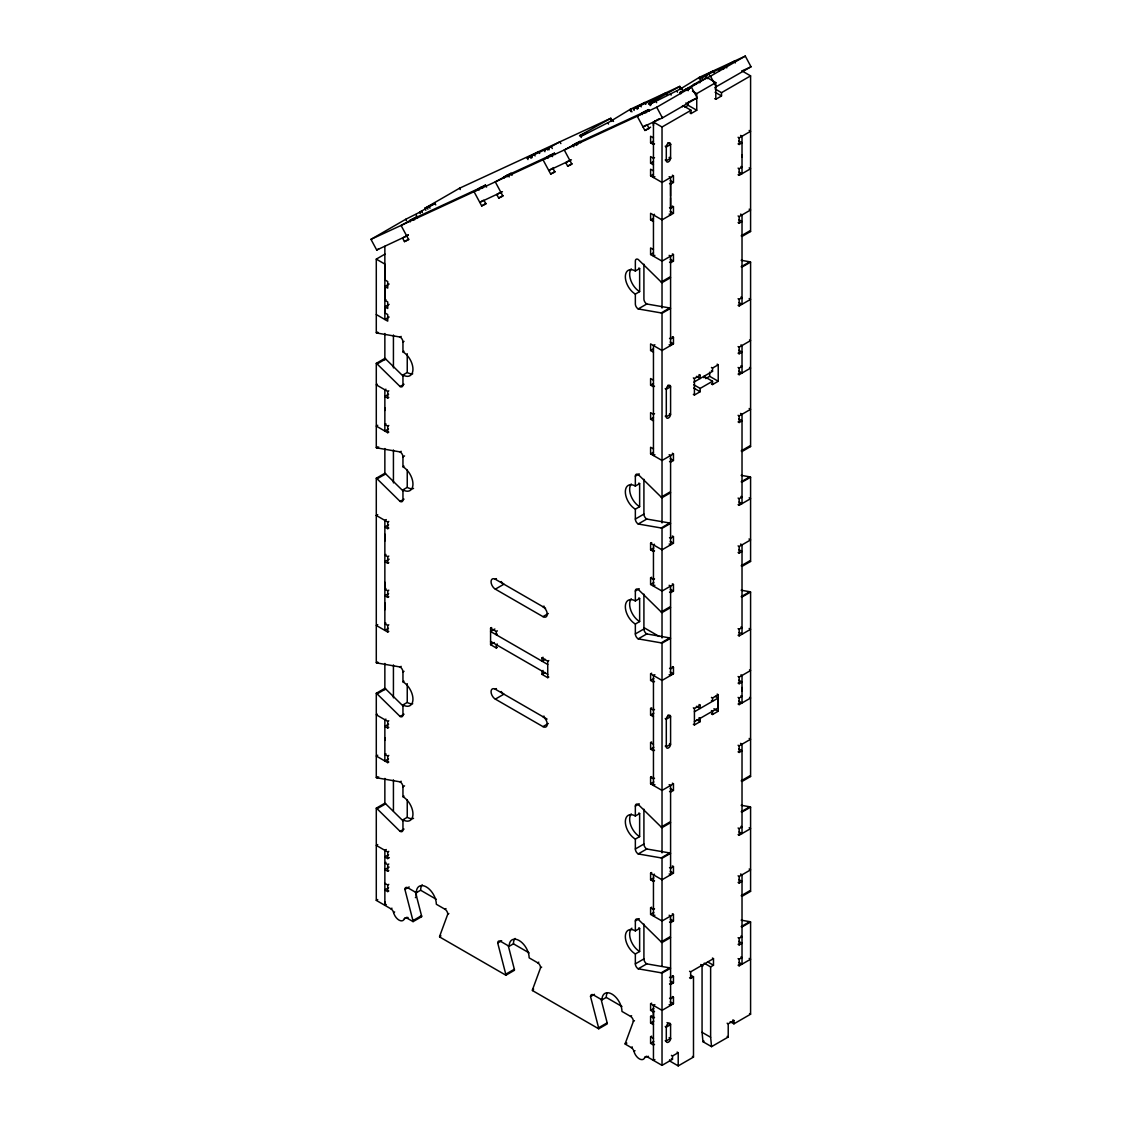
<?xml version="1.0" encoding="UTF-8"?>
<svg xmlns="http://www.w3.org/2000/svg" width="1122" height="1122" viewBox="0 0 1122 1122"><rect width="100%" height="100%" fill="white"/><g stroke="black" fill="none" stroke-linecap="round" stroke-linejoin="round"><path stroke-width="1.5" d="M401.171 336.418L400.091 337.035L377.104 333.066A4.039 2.328 60 0 1 376.291 332.729L376.291 259.126L384.986 254.105M384.86 410.428L384.86 407.847M386.305 904.5L384.86 905.328L384.86 901.892M384.86 740.366L384.86 737.785M384.86 623.509L384.86 630.382L388.436 628.32M384.86 609.765L384.86 602.893M388.787 590.172L387.721 590.789L384.86 589.148L384.86 582.276M384.86 554.773L384.86 623.79L387.721 625.431L388.787 624.814M384.86 541.028L384.86 534.156M384.86 359.461L384.86 333.5M393.429 367.876L393.429 334.987M653.481 1024.681L650.592 1023.012L650.592 1016.406L653.453 1018.061L653.453 1012.016L654.519 1011.385M669.525 207.724L670.591 208.341L670.591 197.724M670.591 196.21L670.591 184.078L673.452 182.437L673.452 175.831L672.373 175.214M742.021 157.304L742.021 154.976M742.021 687.505L742.021 690.942M508.308 945.846L514.339 969.254A4.039 2.328 60 0 1 514.465 970.264L505.896 975.214L439.6 936.94A4.039 2.328 60 0 1 439.726 936.057L447.762 914.164L448.842 913.546M601.126 999.436L607.156 1022.829A4.039 2.328 60 0 1 607.283 1023.853L598.699 1028.79L532.417 990.53A4.039 2.328 60 0 1 532.529 989.646L540.58 967.739L541.66 967.122M648.488 1056.307L647.422 1056.924A4.039 2.328 60 0 0 644.729 1057.569A8.078 4.67 60 0 1 639.344 1058.859A8.078 4.67 60 0 1 633.958 1051.342A4.039 2.328 60 0 0 631.251 1047.583L625.235 1044.105A4.025 2.328 60 0 1 625.347 1043.236L633.397 1021.329L634.463 1020.711M612.247 120.938L610.817 118.273L579.499 135.762L586.568 132.55L581.561 135.832L584.001 134.892L609.779 121.751L630.522 109.157L679.792 86.38L681.222 89.045M656.622 102.663L655.543 100.657L650.536 103.939L680.213 89.073L699.497 77.264L745.288 56.1L751.025 66.773L714.812 87.516M679.792 86.38L648.516 103.869L655.543 100.657M408.226 235.283L376.712 250.024L370.975 239.351L405.715 219.295L421.69 211.245L422.405 212.591M425.841 210.291L424.761 208.299L459.557 188.215L610.817 118.273M420.287 213.559L419.572 212.226L427.187 207.836L435.027 203.545L435.743 204.891M417.454 218.215L416.739 216.883L401.059 225.438L408.703 239.659L404.453 241.623L402.546 238.074L408.268 234.779M416.739 216.883L413.878 218.524L414.593 219.856M527.971 159.562L527.256 158.216L538.686 151.624L539.64 153.405M527.256 158.216L534.367 154.612L535.082 155.944M544.955 151.708L544.24 150.362L547.101 148.721L547.817 150.053M486.555 187.094L485.475 185.102L478.365 188.706L479.094 190.039M544.24 150.362L559.92 141.807L560.874 143.588M485.475 185.102L474.045 191.694L481.689 205.915L485.938 203.952L484.031 200.403M376.712 250.024L378.885 248.761M512.039 175.312L510.959 173.321L495.279 181.876L502.922 196.098L498.687 198.061L496.766 194.513L501.057 192.03M510.959 173.321L508.098 174.962L509.178 176.967M555.166 154.541L554.45 153.209L550.201 155.173L547.354 156.814L548.069 158.146M554.45 153.209L543.02 159.801L550.678 174.022L554.913 172.059L553.006 168.51M634.14 110.461L633.425 109.129L644.855 102.537L645.809 104.318M404.453 241.623L408.745 239.154M633.425 109.129L640.536 105.524L641.251 106.856M580.649 142.76L579.934 141.428L564.254 149.983L571.911 164.205L567.662 166.168L565.74 162.62L570.032 160.137M579.934 141.428L577.073 143.069L577.788 144.401M651.489 103.28L650.409 101.275L653.27 99.634L654.35 101.625M650.409 101.275L666.089 92.719L667.169 94.711M483.358 200.305L479.781 202.367L502.446 191.722M702.428 78.891L701.713 77.558L713.143 70.967L714.223 72.958M701.713 77.558L708.823 73.954L709.539 75.286M649.386 110.98L648.67 109.647L644.435 111.611L641.574 113.252L642.289 114.584M481.689 205.915L485.98 203.447M648.67 109.647L637.24 116.239L644.898 130.461L649.133 128.497L647.226 124.949M719.412 71.037L718.697 69.704L721.558 68.063L722.273 69.396M680.83 93.757L680.114 92.425L695.57 83.743L695.935 84.402M693.817 85.384L693.452 84.725L699.174 81.429L710.492 76.184L745.288 56.1M718.697 69.704L734.377 61.149L735.331 62.916M498.687 198.061L502.965 195.593M688.179 90.728L688.179 88.652L707.225 77.656L715.808 82.607L715.808 99.269L714.728 98.652M370.975 239.351L656.707 107.235L691.447 87.179L697.183 97.852L662.443 117.908L642.976 126.912L645.837 125.257M553.763 167.585L548.756 170.474L571.421 159.829M550.678 174.022L554.955 171.554M567.662 166.168L571.94 163.7M692.47 91.12L696.748 93.603L715.808 82.607M654.869 176.659L653.453 177.486L653.453 122.074L655.262 121.022M686.215 102.887L685.851 103.084M653.453 125.538L653.453 122.074L659.161 118.764M644.898 130.461L650.606 127.165M684.967 107.165L688.179 105.314L696.748 110.265L696.748 93.603M376.291 314.539L387.721 321.144L387.721 314.539L384.86 312.898L384.86 306.853L387.721 308.494L387.721 301.902L384.86 300.247L384.86 286.503L389.138 284.02M653.453 122.074L662.022 127.01L691.04 110.265L691.04 113.56L689.974 112.943M715.093 88.947L721.516 92.663L750.59 75.875L750.59 231.497L742.021 236.433A4.039 2.328 60 0 1 741.207 235.83L749.777 230.88A4.039 2.328 60 0 0 750.59 231.497M691.04 113.56L696.748 110.265M715.808 99.269L721.516 95.959L721.516 92.663M653.453 137.894L650.592 136.239L650.592 142.845L653.453 141.19M654.519 143.868L653.453 144.486L650.592 142.845M384.86 300.247L385.926 299.63M384.86 306.853L389.138 304.371M666.3 146.968L670.591 144.486L668.446 143.251M654.519 157.627L653.453 158.244L650.592 156.589L650.592 163.195L653.453 164.836M650.592 163.195L653.453 161.54M389.138 317.021L384.86 319.49L384.86 264.077L376.291 259.126M670.591 158.244L666.3 160.712L666.3 146.814A3.029 1.753 -60 0 1 668.446 143.111A3.029 1.753 -60 0 1 670.591 144.345L670.591 158.244L669.161 157.417M376.291 332.729L377.357 332.112M377.104 333.066L378.17 332.435M653.453 170.881L650.592 169.24L650.592 175.831L653.453 174.191M673.452 175.831L662.022 182.437L650.592 175.831M738.094 137.277L739.174 137.894L750.59 131.288L749.173 130.475M738.094 143.868L739.174 144.486L742.021 142.845L738.809 140.993M402.924 375.94L385.673 359.012A4.039 2.328 60 0 0 384.86 358.409L376.291 363.36A4.039 2.328 60 0 1 377.104 363.963L400.091 386.529A4.039 2.328 60 0 0 402.952 384.888L402.952 374.986A14.137 8.163 60 0 0 412.952 369.208A14.137 8.163 60 0 0 402.952 351.887L402.952 341.986L404.032 341.369M377.104 363.963L385.673 359.012M402.952 351.887L404.032 351.27M654.519 214.316L653.453 214.933L653.453 256.181L654.869 255.353M672.373 206.069L673.452 206.686L673.452 213.292L662.022 219.884L650.592 213.292L650.592 219.884L653.453 218.243M670.591 208.341L673.452 206.686M738.094 168.132L739.174 168.749L742.021 167.094L740.955 166.477M377.357 384.243L376.291 384.86L387.721 391.452L388.787 390.835M738.094 174.723L739.174 175.341L750.59 168.749L749.173 167.921M402.952 374.986L407.244 372.504A14.137 8.163 60 0 0 412.714 373.78M385.926 389.194L384.86 389.811L384.86 431.044L388.436 428.983M400.091 386.529L404.032 384.257M388.605 394.243L384.86 396.403L387.721 398.058L388.787 397.44M653.453 249.575L650.592 247.934L650.592 254.526L653.453 252.885M635.347 294.09A14.137 8.163 60 0 1 625.347 276.769A14.137 8.163 60 0 1 635.347 271.005L639.638 268.523L639.638 291.622L635.347 294.09L635.347 303.992A4.039 2.328 60 0 0 638.208 308.943L661.195 312.926A4.039 2.328 60 0 1 662.022 313.262L670.591 308.312A4.039 2.328 60 0 0 669.778 307.975L646.777 303.992L638.208 308.943M377.721 425.28L376.291 426.094L376.291 447.608A4.039 2.328 60 0 0 377.104 447.93L400.091 451.914L401.171 451.296M669.525 262.155L670.591 262.772L673.452 261.131L673.452 254.526L662.022 261.131L650.592 254.526M738.094 215.971L739.174 216.588L750.59 209.982L749.173 209.169M385.926 423.836L384.86 424.453L387.721 426.094L388.787 425.476M738.094 222.563L739.174 223.18L742.021 221.539L738.809 219.674M376.291 363.36L376.291 426.094L387.721 432.699L388.787 432.082M661.195 282.015L669.778 277.078A4.039 2.342 60 0 0 670.591 277.681L662.022 282.632A4.039 2.342 60 0 1 661.195 282.015L638.208 259.448A4.039 2.328 60 0 0 635.347 261.103L635.347 271.005M376.291 447.608L377.357 446.977M377.104 447.93L378.717 447.005M402.924 490.819L385.673 473.891A4.039 2.328 60 0 0 384.86 473.288L376.291 478.224A4.039 2.328 60 0 1 377.104 478.842L400.091 501.408A4.039 2.328 60 0 0 402.952 499.753L402.952 489.865A14.137 8.163 60 0 0 412.952 484.087A14.137 8.163 60 0 0 402.952 466.766L402.952 456.864L404.565 455.939M661.195 312.926L669.778 307.975M750.59 262.113A4.039 2.328 60 0 0 749.777 261.791L741.207 266.741A4.039 2.328 60 0 1 742.021 267.064L750.59 262.113L750.59 446.556L742.021 451.507A4.039 2.328 60 0 1 741.207 450.89L749.777 445.939A4.039 2.328 60 0 0 750.59 446.556M377.104 478.842L385.673 473.891M402.952 466.766L404.032 466.149M402.952 489.865L407.244 487.383A14.137 8.163 60 0 0 413.541 488.449M654.869 344.706L653.453 345.534L653.453 455.518L654.869 454.69M672.373 336.67L673.452 337.287L673.452 343.893L662.022 350.485L650.592 343.893L650.592 350.485L653.453 348.83M673.452 337.287L670.591 338.942L669.525 338.325M738.094 298.733L739.174 299.35L742.021 297.695L740.955 297.078M400.091 501.408L404.032 499.136M388.787 521.435L387.721 522.053L376.291 515.461L377.721 514.633M738.094 305.324L739.174 305.941L750.59 299.35L749.173 298.522M376.291 515.461L377.006 515.04M386.291 519.584L384.86 520.412L384.86 555.053L387.721 556.694L388.787 556.077M388.605 524.844L384.86 527.003L387.721 528.658L388.787 528.041M653.453 380.176L650.592 378.535L650.592 385.127L653.453 383.486M654.519 386.164L653.453 386.781L650.592 385.127M738.094 346.572L739.174 347.189L750.59 340.583L749.524 339.966M384.86 555.053L385.926 554.436M693.354 377.904L694.42 378.521L700.142 375.225L700.142 378.521L696.383 376.347M711.446 367.455L712.526 368.072L718.234 364.776L718.234 381.27L712.526 384.565L711.446 383.948M738.094 353.164L739.174 353.781L742.021 352.14L738.809 350.274M693.887 382.125L712.526 371.368L712.526 368.072M389.138 559.177L384.86 561.645L387.721 563.3L388.787 562.683M705.738 378.591L709.665 376.319L718.234 381.27M654.519 413.653L653.453 414.27L650.592 412.63L650.592 419.221L653.453 420.876M693.705 384.706L700.142 388.422L712.526 381.27L712.526 384.565M650.592 419.221L653.453 417.566M738.094 367.469L739.174 368.086L742.021 366.431L740.955 365.814M693.354 394.397L694.42 395.014L700.142 391.718L700.142 388.422M738.094 374.061L739.174 374.678L750.59 368.086L749.524 367.469M384.86 589.148L385.926 588.531M388.605 593.58L384.86 595.74L387.721 597.395L388.787 596.778M653.453 448.912L650.592 447.271L650.592 453.863L653.453 452.222M377.721 624.617L376.291 625.431L376.291 662.667A4.039 2.328 60 0 0 377.104 662.99L400.091 666.973L401.171 666.356M669.525 461.493L670.591 462.11L673.452 460.469L673.452 453.863L662.022 460.469L650.592 453.863M738.094 415.308L739.174 415.925L750.59 409.32L749.173 408.506M638.208 524.002L646.777 519.051L669.778 523.034A4.039 2.328 60 0 1 670.591 523.371L662.022 528.322A4.039 2.328 60 0 0 661.195 527.985L638.208 524.002A4.039 2.328 60 0 1 635.347 519.051L635.347 509.164A14.137 8.163 60 0 1 625.347 491.829A14.137 8.163 60 0 1 635.347 486.064L635.347 476.163L639.274 473.891M384.86 623.79L385.926 623.173M738.094 421.9L739.174 422.517L742.021 420.876L738.809 419.011M635.347 486.064L639.638 483.582L639.638 506.681L635.347 509.164M376.291 478.224L376.291 625.431L387.721 632.037L388.787 631.42M548.321 613.538L542.964 616.637L495.335 589.148A6.059 3.506 60 0 1 491.057 581.715A6.059 3.506 60 0 1 495.335 579.247L496.415 578.629M495.335 589.148L503.918 584.197A6.059 3.506 60 0 1 501.211 581.533M661.195 497.088L669.778 492.137A4.039 2.328 60 0 0 670.591 492.74L662.022 497.691A4.039 2.328 60 0 1 661.195 497.088L638.208 474.508A4.039 2.328 60 0 0 635.347 476.163M376.291 662.667L377.357 662.05M377.104 662.99L378.17 662.373M635.347 519.051L643.916 514.1L643.916 479.262M402.924 705.878L385.673 688.95A4.039 2.328 60 0 0 384.86 688.347L376.291 693.298A4.039 2.328 60 0 1 377.104 693.901L400.091 716.467A4.039 2.328 60 0 0 402.952 714.826L402.952 704.925A14.137 8.163 60 0 0 412.952 699.146A14.137 8.163 60 0 0 402.952 681.825L402.952 671.924L404.032 671.307M661.195 527.985L669.778 523.034M750.59 477.187A4.039 2.328 60 0 0 749.777 476.85L741.207 481.801A4.039 2.328 60 0 1 742.021 482.123L750.59 477.187L750.59 561.435L742.021 566.372A4.039 2.328 60 0 1 741.207 565.769L749.777 560.818A4.039 2.328 60 0 0 750.59 561.435M497.369 647.366L496.289 647.983L490.58 644.687L490.58 628.18L491.646 627.563M377.104 693.901L385.673 688.95M402.952 681.825L404.032 681.208M494.872 629.007L490.58 631.49L547.732 664.476M490.58 628.18L496.289 631.49L497.369 630.859M654.519 550.86L653.453 551.477L650.592 549.822L650.592 543.23L651.658 542.599M544.03 606.118L542.964 606.736A6.059 3.506 60 0 1 547.255 614.155A6.059 3.506 60 0 1 542.964 616.637M497.369 634.168L496.289 634.786L496.289 631.49M654.519 544.254L653.453 544.871L653.453 586.119L654.869 585.291M650.592 549.822L653.803 547.971M650.592 543.23L662.022 549.822L673.452 543.23L673.452 536.625L670.591 538.28L669.525 537.662M738.094 498.07L739.174 498.687L742.021 497.032L740.955 496.415M490.58 644.687L494.325 642.513M497.369 644.056L496.289 644.687L496.289 647.983M377.357 714.181L376.291 714.798L387.721 721.39L388.787 720.773M738.094 504.662L739.174 505.279L750.59 498.687L749.173 497.859M402.952 704.925L407.244 702.442A14.137 8.163 60 0 0 412.714 703.718M385.926 719.118L384.86 719.749L384.86 760.982L388.436 758.921M400.091 716.467L404.032 714.195M388.605 724.181L384.86 726.341L387.721 727.996L388.787 727.379M669.525 592.093L670.591 592.711L673.452 591.07L673.452 584.464L662.022 591.07L650.592 584.464L650.592 577.872L651.658 577.255M654.519 578.896L653.453 579.513L650.592 577.872M638.208 638.881L646.777 633.93L669.778 637.913A4.039 2.328 60 0 1 670.591 638.25L662.022 643.201A4.039 2.328 60 0 0 661.195 642.864L638.208 638.881A4.039 2.328 60 0 1 635.347 633.93L635.347 624.028A14.137 8.163 60 0 1 625.347 606.707A14.137 8.163 60 0 1 635.347 600.943L635.347 591.042L639.274 588.769M650.592 584.464L653.803 582.613M635.347 600.943L639.638 598.461L639.638 621.56L635.347 624.028M545.222 659.315L542.01 661.181L542.01 657.885L543.076 657.254M377.721 755.218L376.291 756.032L376.291 777.532A4.039 2.328 60 0 0 377.104 777.869L400.091 781.852L401.171 781.235M738.094 545.909L739.174 546.526L750.59 539.92L748.991 538.995M548.321 723.522L542.964 726.621L495.335 699.118A6.059 3.506 60 0 1 491.057 691.699A6.059 3.506 60 0 1 495.335 689.217L496.415 688.599M385.926 753.774L384.86 754.391L387.721 756.032L388.787 755.415M542.01 657.885L547.732 661.181L548.798 660.563M738.094 552.501L739.174 553.118L742.021 551.477L738.809 549.612M543.076 670.451L542.01 671.082L542.01 674.378L547.732 677.674L548.798 677.057M495.335 699.118L503.918 694.167A6.059 3.506 60 0 1 501.211 691.503M376.291 693.298L376.291 756.032L387.721 762.637L388.787 762.02M542.01 674.378L545.222 672.513M661.195 611.953L669.778 607.002A4.039 2.328 60 0 0 670.591 607.619L662.022 612.57A4.039 2.328 60 0 1 661.195 611.953L638.208 589.387A4.039 2.328 60 0 0 635.347 591.042M376.291 777.532L377.357 776.915M377.104 777.869L378.717 776.943M635.347 633.93L643.916 628.979L643.916 594.127M402.924 820.757L385.673 803.829A4.039 2.328 60 0 0 384.86 803.226L376.291 808.163A4.039 2.328 60 0 1 377.104 808.78L400.091 831.346A4.039 2.328 60 0 0 402.952 829.691L402.952 819.803A14.137 8.163 60 0 0 412.952 814.025A14.137 8.163 60 0 0 402.952 796.704L402.952 786.803L404.565 785.877M661.195 642.864L669.778 637.913M750.59 592.051A4.039 2.328 60 0 0 749.777 591.729L741.207 596.666A4.039 2.328 60 0 1 742.021 597.002L750.59 592.051L750.59 776.494L742.021 781.445A4.039 2.328 60 0 1 741.207 780.828L749.777 775.877A4.039 2.328 60 0 0 750.59 776.494M377.104 808.78L385.673 803.829M402.952 796.704L404.032 796.087M544.03 716.102L542.964 716.72A6.059 3.506 60 0 1 547.255 724.139A6.059 3.506 60 0 1 542.964 726.621M654.519 681.461L653.453 682.078L650.592 680.423L650.592 673.831L651.658 673.2M402.952 819.803L407.244 817.321A14.137 8.163 60 0 0 413.541 818.387M654.869 674.645L653.453 675.472L653.453 785.456L654.869 784.629M650.592 680.423L653.803 678.572M650.592 673.831L662.022 680.423L673.452 673.831L673.452 667.225L670.591 668.88L669.525 668.263M738.094 628.671L739.174 629.288L742.021 627.633L740.955 627.016M400.091 831.346L404.032 829.074M739.174 632.584L742.554 633.93M377.721 844.571L376.291 845.399L376.291 900.377L390.891 908.806A4.039 2.328 60 0 1 393.584 912.565A8.078 4.67 60 0 0 398.969 920.082A8.078 4.67 60 0 0 404.355 918.792A4.039 2.328 60 0 1 407.048 918.147L408.113 917.53M738.094 635.262L739.174 635.879L750.59 629.288L749.173 628.46M386.291 849.522L384.86 850.35L384.86 905.328M376.291 808.163L376.291 845.399L387.721 851.991L388.787 851.374M388.605 854.782L384.86 856.942L387.721 858.596L389.32 857.657M653.453 716.72L650.592 715.065L650.592 708.473L651.658 707.856M385.926 862.369L384.86 862.986L387.721 864.641L388.787 864.024M654.519 709.497L653.453 710.114L650.592 708.473M650.592 715.065L653.803 713.213M389.11 867.096L384.832 869.578L387.721 871.233L388.787 870.616M738.094 676.51L739.174 677.127L750.59 670.521L749.524 669.904M384.832 883.323L387.721 884.992L388.787 884.374M693.354 707.842L694.42 708.459L700.142 705.163L700.142 708.459L696.383 706.285M711.446 697.393L712.526 698.01L718.234 694.714L718.234 711.208L712.526 714.504L711.446 713.887M738.094 683.102L739.174 683.719L742.021 682.078L738.809 680.213M388.605 887.768L384.86 889.942L387.721 891.583L388.787 890.966M694.406 711.769L718.206 698.024L718.206 707.912L694.406 721.67M376.291 900.377L377.721 899.549M654.519 750.197L653.453 750.814L650.592 749.159L650.592 742.568L651.658 741.937M415.491 892.271L421.521 915.664A4.039 2.328 60 0 1 421.648 916.674L413.078 921.625A4.039 2.328 60 0 0 412.952 920.615L404.902 889.409L409.193 886.941M650.592 749.159L653.803 747.308M738.094 697.407L739.174 698.024L742.021 696.369L740.955 695.752M693.354 724.335L694.42 724.952L700.142 721.656L700.142 718.361L699.062 717.729M738.094 703.999L739.174 704.616L750.59 698.024L749.524 697.407M404.902 889.409A4.039 2.328 60 0 1 407.763 887.768L416.332 892.719L420.624 890.237A14.137 8.163 60 0 1 422.251 884.865M390.891 908.806L391.957 908.189M415.378 897.614L416.332 897.067L416.332 891.499M393.584 912.565L394.649 911.948M404.355 918.792L407.034 917.235M669.525 791.431L670.591 792.048L673.452 790.407L673.452 783.801L662.022 790.407L650.592 783.801L650.592 777.209L651.658 776.592M654.519 778.233L653.453 778.85L650.592 777.209M412.952 920.615L421.521 915.664M650.592 783.801L653.803 781.95M416.332 892.719A14.137 8.163 60 0 1 426.332 886.941A14.137 8.163 60 0 1 436.332 904.262L444.915 909.213L445.981 908.596M738.094 745.246L739.174 745.864L750.59 739.258L749.173 738.444M638.208 853.94L646.777 848.989L669.778 852.972A4.039 2.328 60 0 1 670.591 853.309L662.022 858.26A4.039 2.328 60 0 0 661.195 857.923L638.208 853.94A4.039 2.328 60 0 1 635.347 848.989L635.347 839.088A14.137 8.163 60 0 1 625.347 821.767A14.137 8.163 60 0 1 635.347 816.003L635.347 806.101L639.274 803.829M738.094 751.838L739.174 752.455L742.021 750.814L738.809 748.949M635.347 816.003L639.638 813.52L639.638 836.619L635.347 839.088M439.726 936.057L440.792 935.439M439.6 936.94L440.666 936.323M661.195 827.012L669.778 822.075A4.039 2.328 60 0 0 670.591 822.678L662.022 827.629A4.039 2.328 60 0 1 661.195 827.012L638.208 804.446A4.039 2.328 60 0 0 635.347 806.101M635.347 848.989L643.916 844.039L643.916 809.2M505.896 975.214A4.039 2.328 60 0 0 505.77 974.191L497.719 942.999L501.646 940.727M661.195 857.923L669.778 852.972M750.59 807.125A4.039 2.328 60 0 0 749.777 806.788L741.207 811.739A4.039 2.328 60 0 1 742.021 812.062L750.59 807.125L750.59 891.359L742.021 896.31A4.039 2.328 60 0 1 741.207 895.707L749.777 890.756A4.039 2.328 60 0 0 750.59 891.359M497.719 942.999A4.039 2.328 60 0 1 500.58 941.344L509.15 946.295L513.441 943.826A14.137 8.163 60 0 1 515.068 938.441M654.519 880.798L653.453 881.415L650.592 879.76L650.592 873.168L651.658 872.537M654.519 874.192L653.453 874.809L653.453 916.057L654.869 915.229M650.592 879.76L653.803 877.909M650.592 873.168L662.022 879.76L673.452 873.168L673.452 866.563L670.591 868.218L669.525 867.601M738.094 828.008L739.174 828.625L742.021 826.97L740.955 826.353M738.094 834.6L739.174 835.217L750.59 828.625L749.173 827.798M505.77 974.191L514.339 969.254M509.15 946.295A14.137 8.163 60 0 1 519.149 940.531A14.137 8.163 60 0 1 529.149 957.851L537.718 962.802L538.798 962.171M669.525 922.032L670.591 922.649L673.452 921.008L673.452 914.402L662.022 921.008L650.592 914.402L650.592 907.81L651.658 907.193M654.519 908.834L653.453 909.451L650.592 907.81M638.208 968.819L646.777 963.868L669.778 967.851A4.039 2.328 60 0 1 670.591 968.188L662.022 973.139A4.039 2.328 60 0 0 661.195 972.802L638.208 968.819A4.039 2.328 60 0 1 635.347 963.868L635.347 953.966A14.137 8.163 60 0 1 625.347 936.646A14.137 8.163 60 0 1 635.347 930.881L635.347 920.98L639.274 918.708M650.592 914.402L653.803 912.551M532.529 989.646L533.609 989.029M532.417 990.53L533.483 989.913M635.347 930.881L639.638 928.399L639.638 951.498L635.347 953.966M738.094 875.847L739.174 876.464L750.59 869.859L749.173 869.031M738.094 882.439L739.174 883.056L742.021 881.415L738.809 879.55M661.195 941.891L669.778 936.94A4.039 2.328 60 0 0 670.591 937.557L662.022 942.508A4.039 2.328 60 0 1 661.195 941.891L638.208 919.325A4.039 2.328 60 0 0 635.347 920.98M635.347 963.868L643.916 958.917L643.916 924.065M598.699 1028.79A4.039 2.328 60 0 0 598.587 1027.78L590.537 996.588L594.464 994.316M590.537 996.588A4.039 2.328 60 0 1 593.398 994.933L601.967 999.884L606.259 997.416A14.137 8.163 60 0 1 607.367 992.746M661.195 972.802L669.778 967.851M750.59 921.989A4.039 2.328 60 0 0 749.777 921.667L741.207 926.604A4.039 2.328 60 0 1 742.021 926.94L750.59 921.989L750.59 1014.204L733.928 1023.839L730.184 1021.665M669.525 983.896L670.591 984.513L673.452 982.872L673.452 976.266L670.591 977.921L669.525 977.304M738.094 937.712L739.174 938.329L742.021 936.674L740.955 936.057M689.567 971.231L690.633 971.848L713.494 958.651L713.494 965.243L710.633 966.898L704.209 963.181M738.094 944.303L739.174 944.92L742.021 943.279L738.809 941.414M598.587 1027.78L607.156 1022.829M689.567 977.823L690.633 978.44L693.494 976.799L693.494 1057.078L678.207 1065.9L669.638 1060.949L669.638 1059.715M653.453 1012.016L650.592 1010.361L650.592 1003.755L651.658 1003.138M601.967 999.884A14.137 8.163 60 0 1 611.967 994.106A14.137 8.163 60 0 1 621.967 1011.427L630.536 1016.378L631.616 1015.761M654.869 1004.583L653.453 1005.41L653.453 1060.402L654.883 1059.575M650.592 1010.361L653.803 1008.51M650.592 1003.755L662.022 1010.361L673.452 1003.755L673.452 997.163L670.591 998.818L669.525 998.187M738.094 958.609L739.174 959.226L742.021 957.571L740.955 956.954M650.592 1016.406L651.658 1015.789M738.094 965.201L739.174 965.818L750.59 959.226L749.173 958.398M653.453 1018.061L654.519 1017.444M650.592 1023.012L653.803 1021.146M625.347 1043.236L626.427 1042.619M625.235 1044.105L626.833 1043.179M631.251 1047.583L632.331 1046.966M654.519 1044.386L653.453 1045.003L650.592 1043.348L650.592 1036.756L651.658 1036.139M633.958 1051.342L635.024 1050.725M650.592 1043.348L653.803 1041.497M666.3 1040.879L670.591 1038.411L669.161 1037.584M644.729 1057.569L646.875 1056.335M671.419 1055.381L672.499 1055.998L678.207 1052.702L678.207 1065.9M727.14 1023.208L728.22 1023.839L733.928 1020.529L733.928 1023.839M647.422 1056.924L662.022 1065.353L672.499 1059.294L672.499 1055.998M702.063 966.351L702.063 1032.338L702.975 1041.707L704.013 1041.104M702.975 1041.707L711.544 1046.658L728.22 1037.037L728.22 1023.839M424.761 208.299L435.027 203.545M693.452 84.725L695.57 83.743M419.572 212.226L421.69 211.245M680.114 92.425L691.447 87.179M742.161 70.868L743.521 70.237M744.209 69.915L746.242 68.975M746.929 68.652L748.29 68.035M748.977 67.713L751.025 66.773M688.684 101.779L689.399 101.457M690.815 100.798L697.183 97.852M741.151 260.29L749.777 261.791M741.151 475.349L749.777 476.85M741.151 590.228L749.777 591.729M741.151 805.287L749.777 806.788M741.151 920.166L749.777 921.667M742.021 70.924L750.59 75.875M715.093 92.256L721.516 95.959M688.179 88.652L689.259 89.269M740.59 135.425L742.021 136.239L742.021 173.7L739.174 172.045M683.003 105.622L691.04 110.265M667.913 142.803L670.591 144.345M665.234 146.197L666.3 146.814M669.525 157.473L670.591 158.09A3.029 1.753 -60 0 1 668.446 161.806A3.029 1.753 -60 0 1 666.3 160.572L665.234 159.941M740.59 214.106L742.021 214.933L742.021 304.3L739.174 302.645M669.161 176.659L670.591 177.486L670.591 214.933L669.161 214.106M670.227 180.572L673.452 182.437M669.525 183.461L670.591 184.078M670.227 211.427L673.452 213.292M650.592 219.884L653.453 221.539M672.373 253.909L673.452 254.526M669.161 255.353L670.591 256.181L670.591 345.534L669.161 344.706M670.227 259.266L673.452 261.131M740.955 344.917L742.021 345.534L742.021 373.037L738.809 371.172M717.168 364.159L718.234 364.776M670.227 342.028L673.452 343.893M711.446 370.751L712.526 371.368M712.526 381.27L703.943 376.319L703.943 377.763M699.062 374.608L700.142 375.225M650.592 350.485L653.453 352.14M740.59 413.443L742.021 414.27L742.021 503.638L739.174 501.983M693.705 388.002L700.142 391.718M667.913 385.239L670.591 386.781L670.591 414.27A3.029 1.753 -60 0 1 668.446 417.987A3.029 1.753 -60 0 1 666.3 416.753L665.234 416.136M665.234 388.633L666.3 389.25L670.591 386.781A3.029 1.753 -60 0 0 668.446 385.547A3.029 1.753 -60 0 0 666.3 389.25L666.3 416.753L670.591 414.27L669.525 413.653M384.86 286.503L387.721 288.144L387.721 281.552L384.86 279.897L384.86 246.251M672.373 453.246L673.452 453.863M669.161 454.69L670.591 455.518L670.591 544.871L669.161 544.044M670.227 458.603L673.452 460.469M740.59 544.044L742.021 544.871L742.021 634.239M672.373 536.007L673.452 536.625M670.227 541.365L673.452 543.23M672.373 583.847L673.452 584.464M669.161 585.291L670.591 586.119L670.591 675.472L669.161 674.645M670.227 589.204L673.452 591.07M740.955 674.855L742.021 675.472L742.021 702.975L738.809 701.11M644.056 627.703L659.203 636.455M672.373 666.608L673.452 667.225M717.168 694.083L718.234 694.714M715.359 696.369L718.206 698.024M670.227 671.966L673.452 673.831M711.446 700.689L712.526 701.306L712.526 698.01M495.335 579.247L545.587 608.25M713.943 708.725L718.234 711.208M711.446 710.591L712.526 711.208L712.526 714.504M699.062 704.532L700.142 705.163M740.59 743.381L742.021 744.209L742.021 833.576L739.174 831.921M696.916 719.791L700.142 721.656M667.913 715.163L670.591 716.72L670.591 744.209A3.029 1.753 -60 0 1 668.446 747.925A3.029 1.753 -60 0 1 666.3 746.691L665.234 746.074M665.234 718.571L666.3 719.188L670.591 716.72A3.029 1.753 -60 0 0 668.446 715.485A3.029 1.753 -60 0 0 666.3 719.188L666.3 746.691L670.591 744.209L669.525 743.591M490.58 641.377L547.732 674.378M650.592 742.568L653.453 744.209M672.373 783.184L673.452 783.801M669.161 784.629L670.591 785.456L670.591 874.809L669.161 873.982M670.227 788.542L673.452 790.407M495.335 689.217L547.073 719.09M740.59 873.982L742.021 874.809L742.021 964.177L739.174 962.522M672.373 865.946L673.452 866.563M670.227 871.303L673.452 873.168M672.373 913.785L673.452 914.402M669.161 915.229L670.591 916.057L670.591 1005.41L669.161 1004.583M670.227 919.142L673.452 921.008M712.428 958.034L713.494 958.651M707.603 961.849L713.494 965.243M700.717 964.527L703.045 965.86M690.815 975.242L693.494 976.799M749.524 1013.587L750.59 1014.204M672.373 975.649L673.452 976.266M670.227 981.007L673.452 982.872M732.862 1019.912L733.928 1020.529M672.373 996.546L673.452 997.163M670.227 1001.904L673.452 1003.755M727.14 1036.405L728.22 1037.037M702.063 1032.338L710.633 1037.275L711.544 1046.658M667.015 1022.591L670.591 1024.652L670.591 1038.818A2.286 1.318 -60 0 1 670.227 1040.178L669.427 1041.342A3.647 2.104 -60 0 1 667.478 1042.45L666.664 1042.24A2.286 1.318 -60 0 1 666.3 1041.286L666.3 1027.135A3.029 1.753 -59.9 0 1 668.446 1023.418A3.029 1.753 -59.9 0 1 670.591 1024.652L666.3 1027.135L665.234 1026.518M420.624 890.237L436.332 899.311M513.441 943.826L529.149 952.901M606.259 997.416L621.967 1006.49M669.525 1038.201L670.591 1038.818M665.234 1040.669L666.3 1041.286M692.414 1056.461L693.494 1057.078M650.592 1036.756L653.481 1038.425M677.141 1052.085L678.207 1052.702M671.419 1058.677L672.499 1059.294M420.512 916.029L421.648 916.674M407.048 918.147L413.078 921.625M726.761 67.867L725.808 66.1L704.574 75.917L705.528 77.684M722.947 67.741L723.662 69.073M710.492 76.184L714.083 82.86M714.433 83.519L716.229 86.857M705.962 75.595L706.678 76.927M699.497 77.264L700.577 79.269M698.782 77.698L699.497 79.031M699.174 81.429L699.89 82.762M687.954 88.147L688.67 89.48M685.837 89.115L686.552 90.461M681.755 88.203L682.485 89.536M678.88 86.899L680.325 89.564M676.776 90.84L677.492 92.172M670.409 93.785L671.124 95.118M666.089 92.719L666.566 93.603M658.474 99.451L657.52 97.67L636.286 107.488L637.24 109.269M654.659 99.311L655.374 100.643M656.707 107.235L662.443 117.908M649.904 102.929L650.984 104.935M649.175 103.603L650.255 105.608M644.855 102.537L645.332 103.42M646.538 112.621L645.823 111.288L572.823 145.033L573.791 146.814M644.435 111.611L645.15 112.943M637.675 107.165L638.39 108.497M630.522 109.157L631.967 111.821M629.793 109.591L630.873 111.597M612.78 120.096L613.496 121.428M609.905 118.792L611.336 121.457M607.801 122.733L608.517 124.065M580.93 134.822L581.645 136.155M580.2 135.496L581.28 137.501M575.684 143.392L576.764 145.383M552.305 148.539L551.351 146.758L530.117 156.575L531.071 158.356M548.49 148.399L549.205 149.745M552.557 156.631L551.589 154.85L503.848 176.925L504.325 177.823M550.201 155.173L550.93 156.505M531.505 156.253L532.221 157.599M506.709 175.284L507.425 176.617M483.091 187.64L482.614 186.743L409.628 220.487L410.343 221.819M481.226 187.065L481.941 188.398M459.557 188.215L460.272 189.548M429.305 206.855L430.021 208.187M427.187 207.836L427.903 209.169M415.982 214.554L416.697 215.887M412.489 218.846L413.205 220.178M405.715 219.295L406.43 220.627M739.174 137.894L739.174 144.486M739.174 168.749L739.174 175.341M739.174 216.588L739.174 223.18M739.174 299.35L739.174 305.941M739.174 347.189L739.174 353.781M739.174 368.086L739.174 374.678M739.174 415.925L739.174 422.517M739.174 498.687L739.174 505.279M739.174 546.526L739.174 553.118M739.174 629.288L739.174 635.879M739.174 677.127L739.174 683.719M739.174 698.024L739.174 704.616M739.174 745.864L739.174 752.455M739.174 828.625L739.174 835.217M739.174 876.464L739.174 883.056M739.174 938.329L739.174 944.92M739.174 959.226L739.174 965.818M710.633 966.898L710.633 1037.275M709.665 372.195L709.665 376.319M707.225 77.656L707.225 78.694M694.42 378.521L694.42 395.014M694.42 708.459L694.42 724.952M690.633 971.848L690.633 978.44M688.179 102.186L688.179 105.314M682.471 105.931L682.471 106.758M662.022 117.123L662.022 118.105M662.022 127.01L662.022 308.031M662.022 313.262L662.022 522.936M662.022 528.322L662.022 637.969M662.022 643.201L662.022 852.874M662.022 858.26L662.022 966.056M662.022 973.139L662.022 1065.353M643.916 264.189L643.916 299.041A4.039 2.328 60 0 0 646.777 303.992M547.732 661.181L547.732 677.674M407.244 353.739L407.244 372.504M407.244 470.062L407.244 487.383M407.244 683.677L407.244 702.442M407.244 800L407.244 817.321M393.429 450.006L393.429 482.895M393.429 664.925L393.429 697.814M393.429 779.902L393.429 810.996M387.721 391.452L387.721 398.058M387.721 426.094L387.721 432.699M387.721 522.053L387.721 528.658M387.721 556.694L387.721 563.3M387.721 590.789L387.721 597.395M387.721 625.431L387.721 632.037M387.721 721.39L387.721 727.996M387.721 756.032L387.721 762.637M387.721 851.991L387.721 858.596M387.721 864.641L387.721 871.233M387.721 884.992L387.721 891.583M384.86 358.409L384.86 359.755M384.86 448.52L384.86 474.48M384.86 663.439L384.86 689.693M384.86 778.416L384.86 802.595M444.915 909.213A4.039 2.328 60 0 1 447.762 914.164M537.718 962.802A4.039 2.328 60 0 1 540.58 967.739M630.536 1016.378A4.039 2.328 60 0 1 633.397 1021.329M400.091 666.973A4.039 2.328 60 0 1 402.952 671.924M400.091 781.852A4.039 2.328 60 0 1 402.952 786.803M646.777 963.868A4.039 2.328 60 0 1 643.916 958.917M646.777 848.989A4.039 2.328 60 0 1 643.916 844.039M639.638 951.498A14.137 8.163 60 0 1 630.606 939.703A14.137 8.163 60 0 1 631.868 928.189M638.741 927.922A14.137 8.163 60 0 1 639.638 928.399M639.638 836.619A14.137 8.163 60 0 1 630.845 825.483A14.137 8.163 60 0 1 631.265 813.927M638.741 813.057A14.137 8.163 60 0 1 639.638 813.52M400.091 337.035A4.039 2.328 60 0 1 402.952 341.986M400.091 451.914A4.039 2.328 60 0 1 402.952 456.864M646.777 633.93A4.039 2.328 60 0 1 643.916 628.979M646.777 519.051A4.039 2.328 60 0 1 643.916 514.1M639.638 621.56A14.137 8.163 60 0 1 630.845 610.424A14.137 8.163 60 0 1 631.265 598.853M638.741 597.998A14.137 8.163 60 0 1 639.638 598.461M639.638 506.681A14.137 8.163 60 0 1 630.845 495.545A14.137 8.163 60 0 1 631.265 483.989M638.741 483.119A14.137 8.163 60 0 1 639.638 483.582M639.638 291.622A14.137 8.163 60 0 1 630.845 280.486A14.137 8.163 60 0 1 631.265 268.915M638.741 268.06A14.137 8.163 60 0 1 639.638 268.523"/></g></svg>
